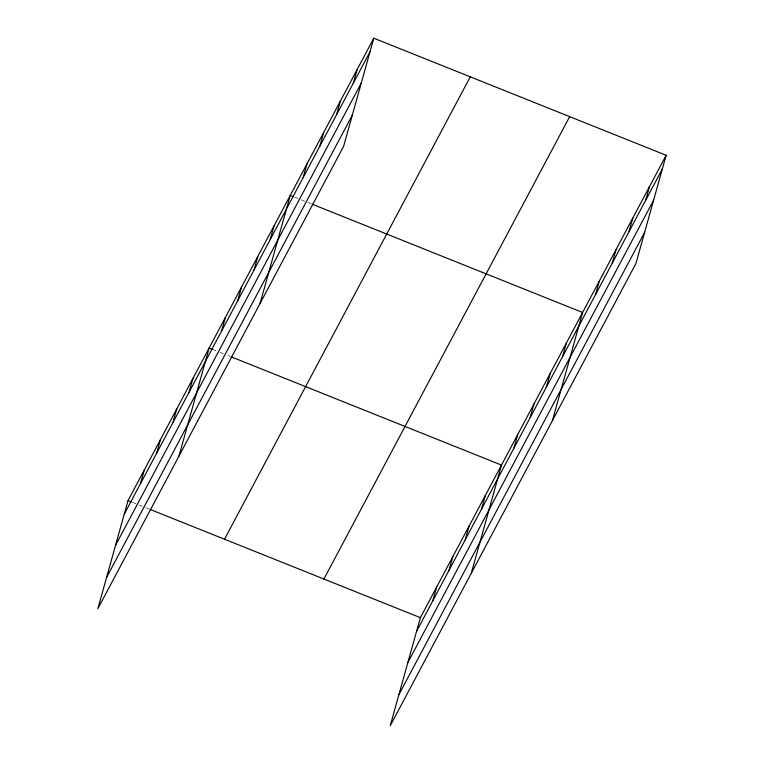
<?xml version="1.0" encoding="UTF-8"?>
<svg xmlns="http://www.w3.org/2000/svg" width="764" height="764" viewBox="0 0 764 764"><rect width="100%" height="100%" fill="white"/><g stroke="black" fill="none" stroke-linecap="round" stroke-linejoin="round"><path stroke-width="0.57" stroke-dasharray="3.82 2.86" d="M294.627 197.169L300.109 199.366M301.197 199.805L306.679 201.992M307.777 202.431L311.072 203.749M212.43 349.31L219.001 351.946M220.099 352.385L223.394 353.703M227.777 355.461L229.964 356.339M132.42 502.34L137.902 504.536M139 504.975L144.482 507.172M145.58 507.611L148.865 508.929"/><path stroke-width="1.15" d="M373.797 38.2L128.037 500.582L97.849 608.717L343.609 146.335L373.797 38.2L666.151 155.283L635.963 263.418L390.203 725.8L420.391 617.665L666.151 155.283M140.452 483.707L144.253 470.061M156.668 453.186L160.478 439.548M172.884 422.673L176.694 409.026M189.109 392.152L192.92 378.514M178.948 456.127L209.135 347.992L212.43 349.31M221.55 331.118L225.361 317.48M237.766 300.596L241.577 286.958M253.992 270.084L257.793 256.446M270.208 239.562L274.018 225.924M260.046 303.537L290.234 195.412L293.529 196.73M303.146 177.611L306.947 163.964M319.849 146.163L323.659 132.525M336.561 114.724L340.372 101.087M353.274 83.276L357.084 69.639M432.806 600.79L436.616 587.153M449.031 570.269L452.832 556.631M465.247 539.756L469.058 526.119M481.463 509.235L485.274 495.597M471.302 573.21L501.499 465.085L231.062 356.778M513.905 448.201L517.715 434.563M530.13 417.688L533.941 404.051M546.346 387.167L550.156 373.529M562.571 356.654L566.372 343.017M552.41 420.63L582.598 312.495L312.161 204.189M595.5 294.694L599.31 281.056M612.212 263.246L616.023 249.608M628.925 231.807L632.735 218.17M645.637 200.369L649.448 186.731M124.226 514.22L369.986 51.837M115.517 545.4L361.286 83.018M106.549 577.527L352.309 115.144M224.511 539.222L470.271 76.839M323.917 579.026L569.677 116.644M416.59 631.303L662.35 168.92M407.88 662.493L653.64 200.111M398.913 694.619L644.673 232.237M128.037 500.582L131.322 501.9M149.964 509.368L420.391 617.665"/></g></svg>
